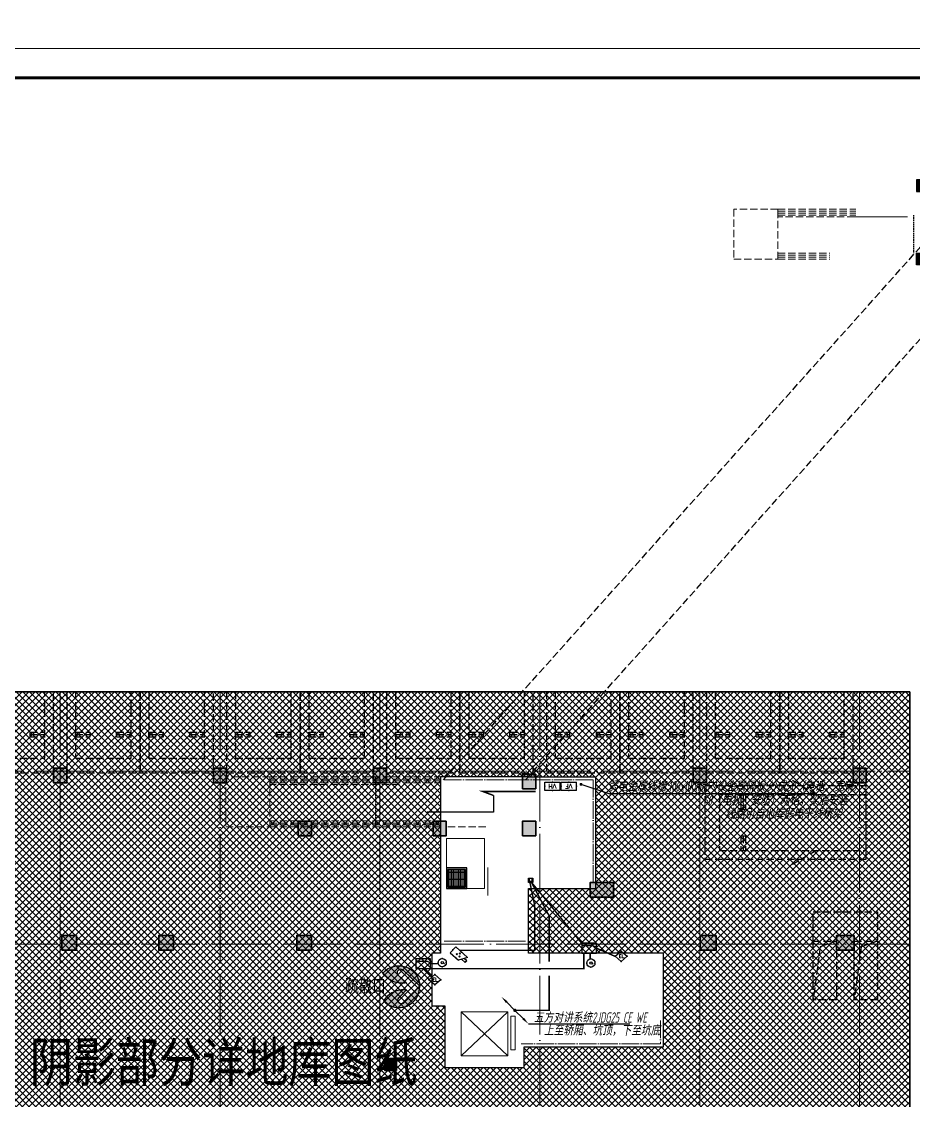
# Model space of a CAD drawing. Extents: x 2803505 to 5851001, y -1372902 to 24339.
# Drawn here: x 3666436 to 3696834, y -784514 to -747739 of the extents above; entities that cross this region are included whole.
import ezdxf
from ezdxf.enums import TextEntityAlignment as Align
from ezdxf.xclip import XClip

# ---------------------------------------------------------------- set-up
doc = ezdxf.new("R2010")
doc.units = 0
doc.header["$LTSCALE"] = 1000
doc.header["$MEASUREMENT"] = 0
doc.header["$XCLIPFRAME"] = 2
for name, pattern in [('#P_--_20B1_001_t3$0$DASH', [0.35, 0.25, -0.1]), ('__DASH', [0.35, 0.25, -0.1]), ('DASH', [0.35, 0.25, -0.1]), ('DOTE', [2.4200000000000004, 2, -0.2, 0.02, -0.2]), ('HIDDEN', [0.375, 0.25, -0.125])]:
    doc.linetypes.add(name, pattern=pattern)
doc.layers.get('0').update_dxf_attribs({"linetype": 'CONTINUOUS'})
for name, color, linetype in [('!!电气', 1, 'CONTINUOUS'), ('!校对', 2, 'CONTINUOUS'), ('0-R-风井', 2, 'CONTINUOUS'), ('0-R疏散口', 20, 'CONTINUOUS'), ('DIM-照明', 7, 'CONTINUOUS'), ('EQUIP-安防', 3, 'CONTINUOUS'), ('EQUIP-电视', 3, 'CONTINUOUS'), ('HS-A-停车位（标准）', 9, 'CONTINUOUS'), ('LWIRE', 4, 'CONTINUOUS'), ('text', 7, 'CONTINUOUS'), ('WIRE-安防', 4, 'CONTINUOUS'), ('人防集水坑', 11, 'CONTINUOUS'), ('审核', 1, 'CONTINUOUS'), ('电气', 6, 'CONTINUOUS'), ('疏散口', 20, 'CONTINUOUS')]:
    doc.layers.add(name, color=color, linetype=linetype)
for name, color, linetype, lineweight in [('3.5方案汇报，与郭总、侯月琴确定户型_t8$0$STAIR', 2, 'CONTINUOUS', 18), ('DOTE', 19, 'DOTE', 9), ('PUB_HATCH', 8, 'CONTINUOUS', 9), ('STAIR', 252, 'CONTINUOUS', 20), ('图框', 147, 'CONTINUOUS', 20), ('填充', 251, 'CONTINUOUS', 5), ('平面-看线', 252, 'CONTINUOUS', 15), ('排水', 252, 'CONTINUOUS', 20), ('砼柱', 2, 'CONTINUOUS', 35)]:
    doc.layers.add(name, color=color, linetype=linetype, lineweight=lineweight)
doc.styles.add('-宋体', font='', dxfattribs={"width": 0.8})
doc.styles.add('_TEL_DIM', font='SIMPLEX', dxfattribs={"width": 0.8, "height": 3.5, "bigfont": 'HZTXT'})
doc.styles.add('HZTXT', font='gbeitc.shx', dxfattribs={"width": 0.8, "height": 400, "bigfont": 'hztxt.shx'})
doc.styles.add('SM1', font='realsz.shx', dxfattribs={"width": 0.75, "bigfont": 'realhz.shx'})
doc.styles.get("Standard").update_dxf_attribs({"font": 'gbenor.shx', "bigfont": 'gbcbig.shx'})
doc.styles.add('黑体', font='simhei.ttf')
doc.styles.get('-宋体').set_extended_font_data('SimSun')

# ---------------------------------------------------------------- blocks, each defined once
blk = doc.blocks.new('A$C110D7C8B')
h = blk.add_hatch()
h.set_pattern_fill('ANSI32', color=252, scale=7, angle=135)
h.set_pattern_definition([(180, (-705542.5179923946, -984740.2321152245), (-3.552713678800501e-15, -33.33750000000001), []), (180, (-705553.6304971946, -984729.1196104245), (-3.552713678800501e-15, -33.33750000000001), [])])
h.paths.add_polyline_path([(50, -1350.000000041677), (250.0000000000582, -1350.000000041677), (249.9999999999418, -50), (50, -50)])
at = {"color": 252}
for points in [[(0, 0), (300, 0), (300, -1400.000000041677), (0, -1400.000000041677)], [(50, -50), (250, -50), (250, -1350.000000041677), (50, -1350.000000041677)]]:
    blk.add_lwpolyline(points, close=True, dxfattribs=at)
blk = doc.blocks.new('A$C028C60F5')
at = {"color": 252}
blk.add_lwpolyline([(400.0000000717118, -1.851003617048264e-07), (0, 0), (-1.851003617048264e-07, -400.0000001632143), (399.9999998866115, -400.0000003483146)], close=True, dxfattribs=at)
at = {"layer": 'PUB_HATCH', "color": 252}
blk.add_solid([(-1.851003617048264e-07, -400.0000001632143), (399.9999998866115, -400.0000003483146), (0, 0), (400.0000000717118, -1.851003617048264e-07)], dxfattribs=at)
blk = doc.blocks.new('A$C18F32B8A')
at = {"color": 252, "const_width": 20}
for points in [[(7519.746154826425, -5500.243901853333), (7905.325032999623, -865.2724637767533), (10119.74645714677, -200.2097836569883)], [(7519.748090145295, -7600.249561245553), (7905.329351844615, -6030.524345523096), (10119.75077599176, -5700.209477294469)], [(7669.74645633559, -9700.245550757623), (8055.325040148746, -8130.523613388767), (9969.746456321096, -7800.20874516014)]]:
    blk.add_lwpolyline(points, dxfattribs=at)
at = {"layer": 'DOTE', "color": 252, "linetype": 'DOTE', "ltscale": 0.3}
for p, q in [((7569.550093442725, -7700.244544366142), (7569.550093442667, -10200.24554942362)), ((10069.74645357818, -7700.246329075075), (10069.74645357812, -10200.24555084261))]:
    blk.add_line(p, q, dxfattribs=at)
at = {"layer": 'DOTE', "linetype": 'DOTE', "ltscale": 0.3}
blk.add_line((8819.648726167448, -9800.245436708676), (8819.64872616739, -10205.08561670512), dxfattribs=at)
at = {"layer": 'STAIR', "color": 252, "linetype": '#P_--_20B1_001_t3$0$DASH'}
for p, q in [((1500, 0), (4152.000000014203, 1.047737896442413e-09)), ((1499.999999999884, -69.99999995273538), (4152.000000013737, -69.75341075321194)), ((1500.000000000116, -129.9999999527354), (4152.000000013388, -129.7534107532119)), ((1500.000000001164, -200), (4152.000000012922, -199.9999999989523)), ((4111.199999980512, -260.0000000090804), (1500.000000001164, -260.0000000224682)), ((1500, -1500.000000031665), (3267.999999990105, -1499.999999998952)), ((1499.999999999884, -1569.9999999844), (3267.999999989639, -1569.754457053379)), ((1500.000000000116, -1629.9999999844), (3267.999999989115, -1629.754457012867)), ((1500.000000001164, -1700.000000031665), (3267.999999989115, -1699.754457054427))]:
    blk.add_line(p, q, dxfattribs=at)
at = {"layer": 'STAIR', "color": 252}
for p, q in [((5920, -259.9999999997672), (4111.19999998057, -260.0000000090804)), ((8869.74283019395, -1700.246588996262), (7519.746456208813, -1700.246589469374))]:
    blk.add_line(p, q, dxfattribs=at)
at = {"layer": 'STAIR', "color": 246, "linetype": '#P_--_20B1_001_t3$0$DASH'}
blk.add_lwpolyline([(1500, 0), (0, 0), (0, -1700.000000028405), (1500, -1700.000000028405)], close=True, dxfattribs=at)
at = {"layer": 'STAIR', "color": 252}
blk.add_lwpolyline([(7519.746456187801, -1640.246589469374), (8929.755123912648, -1640.246588975191), (8929.755124753749, -4040.246135032154)], dxfattribs=at)
at = {"layer": '审核', "color": 252, "linetype": 'HIDDEN', "ltscale": 0.2}
blk.add_line((6119.755594726943, -200.1547837678809), (6119.682242507813, -1500.172692473629), dxfattribs=at)
at = {"layer": '平面-看线'}
for p, q in [((1500.000000001164, -200), (1500, 0)), ((1500.000000001164, -1700.000000031665), (1500, -1500.000000031665))]:
    blk.add_line(p, q, dxfattribs=at)
at = {"color": 252}
blk.add_blockref('A$C028C60F5', (6219.744254106772, 999.753149292781), dxfattribs=at)
at = {"color": 252, "xscale": -1}
for name, p in [('A$C110D7C8B', (7319.746456009045, -100.2399003441678)), ('A$C028C60F5', (6619.744458064088, -1500.248004525783))]:
    blk.add_blockref(name, p, dxfattribs=at)
blk = doc.blocks.new('A$C25A378E3')
at = {"layer": 'HS-A-停车位（标准）', "linetype": 'DASH'}
for p, q in [((299.9288666398497, 4280.200665866025), (299.9276344913524, 4120.200664976728)), ((299.9276344913524, 4120.200664976728), (799.9273485837039, 4120.008946264163)), ((299.9282505712472, 4200.200665451237), (799.9279646449722, 4200.00894667895)), ((299.9288666398497, 4280.200665866025), (799.9285807174165, 4280.00894703425)), ((799.9285807174165, 4280.00894703425), (799.9273485837039, 4120.008946264163)), ((1699.929113851395, 4280.193678615266), (1699.927881702897, 4120.19367778569)), ((1699.927881702897, 4120.19367778569), (2199.927595795365, 4120.001958953799)), ((1699.928497782676, 4200.193678200361), (2199.928211856517, 4200.001959428308)), ((1699.929113851395, 4280.193678615266), (2199.928827928961, 4280.001959843212)), ((2199.928827928961, 4280.001959843212), (2199.927595795365, 4120.001958953799)), ((300.0205537431175, 1700.046125917463), (-199.9740653929766, 2550.049336581258)), ((2200.020893819514, 1700.035927985562), (2700.026429273654, 2550.032717227354))]:
    blk.add_line(p, q, dxfattribs=at)
for points in [[(1.164153218269348e-10, 5499.999999999884), (2499.999999842257, 5499.971898506512), (2499.938176556607, -0.02810114610474557), (-0.06182328553404659, 3.472669050097466e-07)], [(299.9943796824664, 4999.996627852321), (2199.994379562442, 4999.975270717288), (2199.938176575466, -0.02472896687686443), (299.9381766954903, -0.003371831844560802)]]:
    blk.add_lwpolyline(points, close=True, dxfattribs=at)
blk = doc.blocks.new('TYUIYOIUO')
at = {"layer": '0-R-风井', "linetype": '__DASH'}
for p, q in [((-299457.895317329, 793016.6504319513), (-299457.8951786277, 794016.3380944015)), ((-299457.8951786277, 794016.3380944015), (-297257.9513919126, 794017.1969029689)), ((-297257.9513919126, 794017.1969029689), (-297257.8976371065, 793016.8408492676)), ((-299457.9432144098, 793016.7978605403), (-298658.0559161415, 793016.8118702834)), ((-299457.9432144098, 791016.8118764461), (-299457.9432144098, 793016.7978605403)), ((-298658.0559161415, 793016.8118702834), (-298657.9317925585, 791016.8118764461)), ((-298657.8952895801, 793216.6503354047), (-298057.9083877449, 793216.8845567947)), ((-298657.895317329, 793016.6503209556), (-298657.8952895801, 793216.6503354047)), ((-298057.9083877449, 793216.8845567947), (-298057.8976359515, 793016.7978607289)), ((-298057.9083877448, 793016.7978605406), (-297258.0210894765, 793016.8118702837)), ((-298057.9083877448, 791016.8118764464), (-298057.9083877448, 793016.7978605406)), ((-297258.0210894765, 793016.8118702837), (-297257.8969658935, 791016.8118764464)), ((-298657.9317925585, 791016.8118764461), (-299457.9432144098, 791016.8118764461)), ((-298657.9317925585, 791016.8118764461), (-299457.9432144098, 791016.8118764461)), ((-297257.8969658935, 791016.8118764464), (-298057.9083877448, 791016.8118764464)), ((-297257.8969658935, 791016.8118764464), (-298057.9083877448, 791016.8118764464))]:
    blk.add_line(p, q, dxfattribs=at)
for points in [[(-298658.0187696726, 793016.8120645259), (-299218.2041812523, 792824.5534271109), (-299457.9060679409, 791016.8120706886)], [(-297258.0210894765, 793016.8118702837), (-297818.2065010562, 792824.5532328687), (-298057.9083877448, 791016.8118764464)]]:
    blk.add_lwpolyline(points, dxfattribs=at)
blk = doc.blocks.new('FSFSFASFSFESFSEF')
at = {"layer": '人防集水坑', "ltscale": 0.8}
h = blk.add_hatch(dxfattribs=at)
h.set_pattern_fill('GRATE', color=256, scale=75, style=0)
h.set_pattern_definition([(270, (-806039.3574039747, 23438904.07928268), (59.53125, -1.822618869043522e-14), []), (360, (-806039.3574039747, 23438904.07928268), (8.748522416193854e-14, 238.125), [])])
h.paths.add_polyline_path([(286466.5787021541, 761315.5335229017), (287066.5787021541, 761315.5335229017), (287066.5787021541, 760715.5335229017), (286466.5787021541, 760715.5335229017)])
at = {"layer": '人防集水坑'}
for points in [[(287116.5787021541, 760665.5335229017), (286416.5787021541, 760665.5335229017), (286416.5787021541, 761365.5335229017), (287116.5787021541, 761365.5335229017)], [(287066.5787021541, 760715.5335229017), (286466.5787021541, 760715.5335229017), (286466.5787021541, 761315.5335229017), (287066.5787021541, 761315.5335229017)]]:
    blk.add_lwpolyline(points, close=True, dxfattribs=at)
at = {"layer": '排水'}
blk.add_lwpolyline([(285816.5787021536, 760665.5335229018), (287116.5787021536, 760665.5335229018), (287116.5787021534, 762365.5335229018), (285816.5787021534, 762365.5335229018)], close=True, dxfattribs=at)
blk = doc.blocks.new('DFBFBFBGF')
at = {"layer": 'STAIR', "color": 252, "linetype": '#P_--_20B1_001_t3$0$DASH'}
for p, q in [((293136.325158803, 754230.1456084143), (287316.5787030022, 754230.1456084143)), ((293136.3251588031, 754160.1456084616), (287316.5787030022, 754160.1456084708)), ((293136.3251588029, 754100.1456084616), (287316.5787030022, 754100.1456084704)), ((293136.3251588018, 754030.1456084143), (287316.5787030022, 754030.1456084145)), ((288716.325158803, 753970.1456084145), (293136.3251588018, 753970.1456083918)), ((293136.3251588018, 754030.1456084143), (293136.325158803, 754230.1456084143)), ((293136.325158803, 752730.1456083826), (287316.5787030022, 752730.1456085002)), ((293136.3251588031, 752660.1456084299), (287316.5787030022, 752660.1456085349)), ((293136.3251588029, 752600.1456084299), (287316.5787030022, 752600.1456085352)), ((293136.3251588018, 752530.1456083826), (287316.5787030022, 752530.1456085071)), ((293136.3251588018, 752530.1456083826), (293136.325158803, 752730.1456083826))]:
    blk.add_line(p, q, dxfattribs=at)
blk.add_lwpolyline([(293136.325158803, 754230.1456084143), (294636.325158803, 754230.1456084143), (294636.325158803, 752530.1456083859), (293136.325158803, 752530.1456083859)], close=True, dxfattribs=at)
at = {"layer": '审核', "color": 252, "linetype": 'HIDDEN', "ltscale": 0.2}
blk.add_line((289519.4158324369, 752530.1456084601), (289519.4158324566, 754230.1456084143), dxfattribs=at)
blk = doc.blocks.new('A$C1DD019F9')
at = {"layer": '疏散口'}
h = blk.add_hatch(color=256, dxfattribs=at)
edge = h.paths.add_edge_path()
edge.add_line((1657.837590239942, 3315.723901660649), (367.3306208625436, 2025.216944172512))
edge.add_arc((562.7390984487897, 1829.808464785995), 276.3493204781321, 134.999999736071, 315.0000450135555)
edge.add_line((758.1477304548025, 1634.400139819365), (1381.488251060247, 2257.740654682275))
edge.add_arc((-487.2515846193137, 1989.868379143272), 1887.841129295078, -24.12321173134552, 8.157426411511608, ccw=False)
edge.add_arc((-487.2518275084583, 1989.868449001487), 1887.841379523462, 303.5961554791981, 335.8767893464231, ccw=False)
edge.add_arc((1657.83757689014, 1657.627985069564), 1658.095916591085, 89.99999953869542, 228.4172749558772, ccw=False)
h = blk.add_hatch(color=256, dxfattribs=at)
edge = h.paths.add_edge_path()
edge.add_line((1657.837590239942, 3315.723901660649), (2948.344559617341, 2025.216944172512))
edge.add_arc((2752.936082031095, 1829.808464785995), 276.3493204781321, -135.00004501355562, 45.000000263928996, ccw=False)
edge.add_line((2557.527450025082, 1634.400139819365), (1934.186929419636, 2257.740654682275))
edge.add_arc((3802.926765099197, 1989.868379143272), 1887.841129295078, 171.8425735884883, 204.1232117313454)
edge.add_arc((3802.927007988342, 1989.868449001489), 1887.841379523464, 204.123210653577, 236.403844520802)
edge.add_arc((1657.837603589745, 1657.627985069564), 1658.095916591085, 311.5827250441228, 450.0000004613047)
for points in [[(1657.837590239942, 3315.723901660649), (367.3306208625437, 2025.216944172512, 1.000000395120669), (758.1477304548025, 1634.400139819365), (1381.488251060247, 2257.740654682275, -0.1417897514410627), (1235.721885070204, 1218.307265423704, -0.141789732410033), (557.3581269979476, 417.3751685111782, -0.6899650482418342), (1657.837590239942, 3315.723901660649)], [(1657.837590239942, 3315.723901660649), (2948.344559617341, 2025.216944172512, -1.000000395120669), (2557.527450025082, 1634.400139819365), (1934.186929419636, 2257.740654682275, 0.1417897514410627), (2079.953295409679, 1218.307265423704, 0.141789732410033), (2758.317053481937, 417.3751685111782, 0.6899650482418342), (1657.837590239942, 3315.723901660649)]]:
    blk.add_lwpolyline(points, format="xyb", close=True, dxfattribs=at)
blk = doc.blocks.new('A$C24B36177')
for points in [[(-146925.0000000014, -16697.00265675376), (-147375.0000000014, -16697.00265675376), (-147375.0000000014, -17197.00265675376), (-146925.0000000014, -17197.00265675376)], [(-141475.0000000022, -16697.00265675376), (-141925.0000000022, -16697.00265675376), (-141925.0000000022, -17197.00265675376), (-141475.0000000022, -17197.00265675376)], [(-136025.0000000014, -16697.00265675376), (-136475.0000000014, -16697.00265675376), (-136475.0000000014, -17197.00265675376), (-136025.0000000014, -17197.00265675376)], [(-130937.6220354591, -16897.00265675376), (-131387.6220354591, -16897.00265675376), (-131387.6220354591, -17397.00265675376), (-130937.6220354591, -17397.00265675376)], [(-125125.0000000014, -16697.00265675376), (-125575.0000000014, -16697.00265675376), (-125575.0000000014, -17197.00265675376), (-125125.0000000014, -17197.00265675376)], [(-119675.0000000014, -16697.00265675376), (-120125.0000000014, -16697.00265675376), (-120125.0000000014, -17197.00265675376), (-119675.0000000014, -17197.00265675376)], [(-138587.6220454918, -18497.00265675364), (-139037.6220454918, -18497.00265675364), (-139037.6220454918, -18997.00265675364), (-138587.6220454918, -18997.00265675364)], [(-133987.6220358952, -18497.00265675364), (-134437.6220358952, -18497.00265675364), (-134437.6220358952, -18997.00265675364), (-133987.6220358952, -18997.00265675364)], [(-130937.6220336751, -18497.00265675364), (-131387.6220336751, -18497.00265675364), (-131387.6220336751, -18997.00265675364), (-130937.6220336751, -18997.00265675364)], [(-129087.6220358952, -21097.00265675364), (-128287.6220358952, -21097.00265675364), (-128287.6220358952, -20597.00265675364), (-129087.6220358952, -20597.00265675364)], [(-146587.6220454918, -22397.00228348828), (-147087.6220454918, -22397.00228348828), (-147087.6220454918, -22897.00228348828), (-146587.6220454918, -22897.00228348828)], [(-143287.6220454918, -22397.00219701417), (-143787.6220454918, -22397.00219701417), (-143787.6220454918, -22897.00219701417), (-143287.6220454918, -22897.00219701417)], [(-138587.6220454918, -22397.00204007269), (-139087.6220454918, -22397.00204007269), (-139087.6220454918, -22897.00204007269), (-138587.6220454918, -22897.00204007269)], [(-124787.6220454918, -22397.00265675364), (-125337.6220454918, -22397.00265675364), (-125337.6220454918, -22897.00265675364), (-124787.6220454918, -22897.00265675364)], [(-120087.6220454918, -22397.00265675364), (-120687.6220454918, -22397.00265675364), (-120687.6220454918, -22897.00265675364), (-120087.6220454918, -22897.00265675364)], [(-135687.6220454918, -26597.00265675364), (-136087.6220454918, -26597.00265675364), (-136087.6220454918, -26997.00265675364), (-135687.6220454918, -26997.00265675364)]]:
    blk.add_hatch(color=252).paths.add_polyline_path(points)
at = {"layer": '砼柱', "color": 252, "lineweight": 35}
for points in [[(-146925.0000000014, -16697.00265675376), (-147375.0000000014, -16697.00265675376), (-147375.0000000014, -17197.00265675376), (-146925.0000000014, -17197.00265675376)], [(-141475.0000000022, -16697.00265675376), (-141925.0000000022, -16697.00265675376), (-141925.0000000022, -17197.00265675376), (-141475.0000000022, -17197.00265675376)], [(-136025.0000000014, -16697.00265675376), (-136475.0000000014, -16697.00265675376), (-136475.0000000014, -17197.00265675376), (-136025.0000000014, -17197.00265675376)], [(-130937.6220354591, -16897.00265675376), (-131387.6220354591, -16897.00265675376), (-131387.6220354591, -17397.00265675376), (-130937.6220354591, -17397.00265675376)], [(-125125.0000000014, -16697.00265675376), (-125575.0000000014, -16697.00265675376), (-125575.0000000014, -17197.00265675376), (-125125.0000000014, -17197.00265675376)], [(-119675.0000000014, -16697.00265675376), (-120125.0000000014, -16697.00265675376), (-120125.0000000014, -17197.00265675376), (-119675.0000000014, -17197.00265675376)], [(-138587.6220454918, -18497.00265675364), (-139037.6220454918, -18497.00265675364), (-139037.6220454918, -18997.00265675364), (-138587.6220454918, -18997.00265675364)], [(-133987.6220358952, -18497.00265675364), (-134437.6220358952, -18497.00265675364), (-134437.6220358952, -18997.00265675364), (-133987.6220358952, -18997.00265675364)], [(-130937.6220336751, -18497.00265675364), (-131387.6220336751, -18497.00265675364), (-131387.6220336751, -18997.00265675364), (-130937.6220336751, -18997.00265675364)], [(-129087.6220358952, -21097.00265675364), (-128287.6220358952, -21097.00265675364), (-128287.6220358952, -20597.00265675364), (-129087.6220358952, -20597.00265675364)], [(-146587.6220454918, -22397.00228348828), (-147087.6220454918, -22397.00228348828), (-147087.6220454918, -22897.00228348828), (-146587.6220454918, -22897.00228348828)], [(-143287.6220454918, -22397.00219701417), (-143787.6220454918, -22397.00219701417), (-143787.6220454918, -22897.00219701417), (-143287.6220454918, -22897.00219701417)], [(-138587.6220454918, -22397.00204007269), (-139087.6220454918, -22397.00204007269), (-139087.6220454918, -22897.00204007269), (-138587.6220454918, -22897.00204007269)], [(-124787.6220454918, -22397.00265675364), (-125337.6220454918, -22397.00265675364), (-125337.6220454918, -22897.00265675364), (-124787.6220454918, -22897.00265675364)], [(-120087.6220454918, -22397.00265675364), (-120687.6220454918, -22397.00265675364), (-120687.6220454918, -22897.00265675364), (-120087.6220454918, -22897.00265675364)], [(-135687.6220454918, -26597.00265675364), (-136087.6220454918, -26597.00265675364), (-136087.6220454918, -26997.00265675364), (-135687.6220454918, -26997.00265675364)]]:
    blk.add_lwpolyline(points, close=True, dxfattribs=at)
blk = doc.blocks.new('A$C74D73064')
at = {"layer": '填充'}
h = blk.add_hatch(dxfattribs=at)
h.set_pattern_fill('ANSI37', color=252, scale=100, style=0)
h.set_pattern_definition([(45, (953418.0689988486, -464688.2486653434), (-112.2532015133644, 112.2532015133644), []), (135, (953418.0689988486, -464688.2486653434), (-112.2532015133644, -112.2532015133644), [])])
h.paths.add_polyline_path([(-72082.59764095536, 70322.25632425962), (-18082.61077341402, 70322.25632425962), (-18082.61077341402, 50822.25632543652), (-72082.59764095536, 50822.25632543652)])
h.paths.add_polyline_path([(-28782.84527832759, 63622.25508217217), (-28782.80018422776, 67422.21244319325), (-31082.00689144793, 67422.21764143935), (-31082.05316165823, 67422.25473801984), (-34082.0531685421, 67422.25473801984), (-34082.39482968417, 61422.52532512118), (-34382.39691952243, 61422.52386581531), (-34382.39652276551, 59622.2557774515), (-33932.39581192448, 59622.25577751553), (-33932.39581298153, 57522.25908802461), (-31232.39581192401, 57522.25908803497), (-31232.39581192774, 58222.25607982045), (-26482.40312132938, 58222.25712633482), (-26482.40312124067, 61422.5239314207), (-31082.39209802146, 61422.50172581762), (-31082.05316563928, 63622.25515491964)], flags=16)
h.paths.add_polyline_path([(-59182.59378983895, 67422.25693499326), (-59182.60076967767, 66022.25774936221), (-63482.59798474109, 66022.2572087681), (-63482.59742763313, 63622.25781159737), (-59082.59764806705, 63622.25253591087), (-59083.44339691021, 61428.48302430479), (-59383.44475167291, 61428.48184719431), (-59382.59808375686, 59622.2577318885), (-58932.59737291595, 59622.25773195253), (-58932.597373973, 57522.26104246173), (-56232.5973729156, 57522.26104247209), (-56232.5973729192, 58222.25803425757), (-51482.60468232085, 58222.25908077194), (-51482.60468223225, 61422.5258858577), (-56082.59365901281, 61422.50368025462), (-56082.58671280812, 67422.25358231046)], flags=16)
at = {"color": 252}
for points in [[(-72082.59764095536, 70322.25632425968), (-18082.61077341402, 70322.25632425968), (-18082.61077341402, 50822.25632543652), (-72082.59764095536, 50822.25632543652)], [(-28782.84527832759, 63622.25508217211), (-28782.80018422776, 67422.2124431933), (-31082.00689144793, 67422.2176414394), (-31082.05316165823, 67422.2547380199), (-34082.0531685421, 67422.2547380199), (-34082.39482968417, 61422.52532512113), (-34382.39691952243, 61422.52386581525), (-34382.39652276551, 59622.25577745144), (-33932.39581192448, 59622.25577751547), (-33932.39581298153, 57522.25908802461), (-31232.39581192401, 57522.25908803497), (-31232.39581192774, 58222.25607982045), (-26482.40312132938, 58222.25712633482), (-26482.40312124067, 61422.52393142064), (-31082.39209802146, 61422.50172581756), (-31082.05316563928, 63622.25515491969)]]:
    blk.add_lwpolyline(points, close=True, dxfattribs=at)
at = {"layer": '3.5方案汇报，与郭总、侯月琴确定户型_t8$0$STAIR', "color": 252}
for p, q in [((-31782.59942776617, 59422.41135027062), (-33382.59942776663, 57922.41135027201)), ((-33382.59942776663, 59422.41135027062), (-31782.59942776617, 57922.41135027201))]:
    blk.add_line(p, q, dxfattribs=at)
for points in [[(-33382.59942776663, 57922.41135027201), (-33382.59942776663, 59422.41135027062), (-31782.59942776617, 59422.41135027062), (-31782.59942776617, 57922.41135027201)], [(-31682.59942777571, 58122.4113503875), (-31682.59942777571, 59272.41135038796), (-31532.59942777292, 59272.41135038796), (-31532.59942777292, 58122.4113503875)]]:
    blk.add_lwpolyline(points, close=True, dxfattribs=at)
at = {"layer": 'DOTE', "color": 252}
for p, q in [((-47044.96489887079, 93136.92275867716), (-47044.96489887079, 8148.87607650971)), ((-41594.96489887079, 93136.92275867716), (-41594.96489887079, 8148.87607650971)), ((-36144.96489887056, 93136.92275867716), (-36144.96489887056, 8148.87607650971)), ((-30694.96489887033, 93136.92275867716), (-30694.96489887033, 8148.87607650971)), ((-25244.96489887033, 93136.92275867716), (-25244.96489887033, 8148.87607650971)), ((-19794.96489887009, 93136.92275867716), (-19794.96489887009, 8148.87607650971)), ((-86385.24772744626, 67619.25646164955), (196116.0437006025, 67619.25646164955)), ((196116.0437006019, 61719.25646164967), (-86385.24772744626, 61719.25646164967))]:
    blk.add_line(p, q, dxfattribs=at)
at = {"layer": 'DOTE', "color": 252, "linetype": 'DOTE', "ltscale": 0.3}
for p, q in [((-31182.20886771893, 67322.5227338553), (-33982.39232719713, 67322.52273385518)), ((-28883.07422241115, 67322.52273385518), (-31182.20886771893, 67322.5227338553)), ((-28883.07422241115, 67322.52273385518), (-28882.79285111022, 63722.25688271062)), ((-31182.39498389279, 61822.2429131564), (-33982.39551288704, 61822.24495479499)), ((-26582.40312129795, 59122.25949947804), (-26582.40312362998, 58322.25957466546)), ((-26582.40312132938, 58322.25957466546), (-31332.2088722745, 58322.25958851154))]:
    blk.add_line(p, q, dxfattribs=at)
at = {"layer": 'STAIR', "color": 252, "linetype": '#P_--_20B1_001_t3$0$DASH'}
blk.add_line((-32532.40911903465, 65722.41031201778), (-33882.40549301973, 65722.41031154466), dxfattribs=at)
at = {"layer": 'STAIR', "color": 252}
blk.add_lwpolyline([(-32472.40447453829, 64340.87456771452), (-32472.3968244748, 63382.41076598188)], dxfattribs=at)
at = {"layer": '填充', "color": 252}
for points in [[(-72082.59764095536, 70322.25632425962), (-18082.61077341402, 70322.25632425962), (-18082.61077341402, 50822.25632543652), (-72082.59764095536, 50822.25632543652)], [(-28782.84527832759, 63622.25508217217), (-28782.80018422776, 67422.21244319325), (-31082.00689144793, 67422.21764143935), (-31082.05316165823, 67422.25473801984), (-34082.0531685421, 67422.25473801984), (-34082.39482968417, 61422.52532512118), (-34382.39691952243, 61422.52386581531), (-34382.39652276551, 59622.2557774515), (-33932.39581192448, 59622.25577751553), (-33932.39581298153, 57522.25908802461), (-31232.39581192401, 57522.25908803497), (-31232.39581192774, 58222.25607982045), (-26482.40312132938, 58222.25712633482), (-26482.40312124067, 61422.5239314207), (-31082.39209802146, 61422.50172581762), (-31082.05316563928, 63622.25515491964)]]:
    blk.add_lwpolyline(points, close=True, dxfattribs=at)
at = {"color": 252}
blk.add_blockref('A$C24B36177', (100104.7992927883, 84419.25646130543), dxfattribs=at)
at = {"color": 252, "xscale": -1}
for name, p in [('DFBFBFBGF', (253234.1732092032, -686807.488785468)), ('FSFSFASFSFESFSEF', (253234.1732095743, -697043.1221648736))]:
    blk.add_blockref(name, p, dxfattribs=at)
at = {"layer": '0-R疏散口', "color": 252, "xscale": -0.4305656706515025, "yscale": 0.4305656706515025, "zscale": 0.4305656706515025, "rotation": 271.4259203059818}
blk.add_blockref('A$C1DD019F9', (-36196.91512734024, 59545.39987463458), dxfattribs=at)
at = {"layer": 'HS-A-停车位（标准）', "color": 252}
blk.add_blockref('TYUIYOIUO', (278075.2999756152, -731194.3965097175), dxfattribs=at)
at = {"layer": 'HS-A-停车位（标准）', "color": 252, "linetype": 'DASH', "xscale": -1}
for p, rotation in [((-49769.90307179559, 73069.25646130356), 179.9993559612105), ((-46819.90307179582, 73069.25646130368), 179.9993559612105), ((-44319.90307179582, 73069.25646130356), 179.9993559612105), ((-41369.90307179582, 73069.25646130368), 179.9993559612105), ((-38869.90307179559, 73069.25646130356), 179.9993559612105), ((-35919.90307562682, 73069.25646130368), 179.9993559612105), ((-33419.90307562682, 73069.25646130356), 179.9993559612105), ((-30469.90307562659, 73069.25646130368), 179.9993559612105), ((-27969.90307562659, 73069.25646130368), 179.9993559612105), ((-25019.90307562659, 73069.25646130368), 179.9993559612105), ((-22519.90307562659, 73069.25646130368), 179.9993559612105), ((-19569.96489926009, 67119.19463836565), 89.99935596121274)]:
    blk.add_blockref('A$C25A378E3', p, dxfattribs=dict(at, rotation=rotation))
at = {"layer": '0-R疏散口', "color": 252, "style": '-宋体', "width": 0.75}
blk.add_text('疏散口', height=450, dxfattribs=at).set_placement((-37327.51125581539, 60087.63957305544))
blk = doc.blocks.new('$equip$00001465')
for p, q in [((-0.75, 0.1000000000003638), (-0.4571428571434808, 0.1000000000003638)), ((-0.75, -0.1000000000003638), (-0.75, 0.1000000000003638)), ((-0.5999999999985448, 0.3500000000003638), (-0.2000000000007276, -0.3500000000003638)), ((-0.5999999999985448, 0.3500000000003638), (0.75, 0.3500000000003638)), ((0.75, 0.3500000000003638), (0.75, -0.3500000000003638)), ((-0.75, -0.1000000000003638), (-0.3428571428557916, -0.1000000000003638)), ((0.75, -0.3500000000003638), (-0.2000000000007276, -0.3500000000003638))]:
    blk.add_line(p, q)
for centre in [(-0.0499999999992724, -0.0499999999992724), (0.09999999999854481, 0.1499999999996362), (0.25, -0.0499999999992724)]:
    blk.add_circle(centre, 0.05)
for p in [(-0.75, 0), (0.0750000000007276, 0.3500000000003638), (0.75, 0), (0.0750000000007276, -0.3500000000003638)]:
    blk.add_point(p)
for points in [[(-0.0499999999992724, 0), (-0.0499999999992724, 0), (-0.0750000000007276, -0.006698729810523218), (-0.02500000000145519, -0.006698729810523218)], [(0.05669872981161461, 0.1749999999992724), (0.143301270189113, 0.1749999999992724), (0.0499999999992724, 0.1499999999996362), (0.1500000000014552, 0.1499999999996362)], [(0.05669872981161461, 0.125), (0.143301270189113, 0.125), (0.0499999999992724, 0.1499999999996362), (0.1500000000014552, 0.1499999999996362)], [(0.0750000000007276, 0.1933012701883854), (0.125, 0.1933012701883854), (0.05669872981161461, 0.1749999999992724), (0.143301270189113, 0.1749999999992724)], [(0.0750000000007276, 0.106698729810887), (0.125, 0.106698729810887), (0.05669872981161461, 0.125), (0.143301270189113, 0.125)], [(0.09999999999854481, 0.2000000000007276), (0.09999999999854481, 0.2000000000007276), (0.0750000000007276, 0.1933012701883854), (0.125, 0.1933012701883854)], [(0.09999999999854481, 0.1000000000003638), (0.09999999999854481, 0.1000000000003638), (0.0750000000007276, 0.106698729810887), (0.125, 0.106698729810887)], [(0.25, 0), (0.25, 0), (0.2249999999985448, -0.006698729810523218), (0.2750000000014552, -0.006698729810523218)], [(-0.09330127018984058, -0.0249999999996362), (-0.006698729812342208, -0.0249999999996362), (-0.09999999999854481, -0.0499999999992724), (0, -0.0499999999992724)], [(-0.09330127018984058, -0.0750000000007276), (-0.006698729812342208, -0.0750000000007276), (-0.09999999999854481, -0.0499999999992724), (0, -0.0499999999992724)], [(-0.0750000000007276, -0.006698729810523218), (-0.02500000000145519, -0.006698729810523218), (-0.09330127018984058, -0.0249999999996362), (-0.006698729812342208, -0.0249999999996362)], [(-0.0750000000007276, -0.09330127018984058), (-0.02500000000145519, -0.09330127018984058), (-0.09330127018984058, -0.0750000000007276), (-0.006698729812342208, -0.0750000000007276)], [(-0.0499999999992724, -0.1000000000003638), (-0.0499999999992724, -0.1000000000003638), (-0.0750000000007276, -0.09330127018984058), (-0.02500000000145519, -0.09330127018984058)], [(0.2066987298094318, -0.0249999999996362), (0.2933012701905682, -0.0249999999996362), (0.2000000000007276, -0.0499999999992724), (0.2999999999992724, -0.0499999999992724)], [(0.2066987298094318, -0.0750000000007276), (0.2933012701905682, -0.0750000000007276), (0.2000000000007276, -0.0499999999992724), (0.2999999999992724, -0.0499999999992724)], [(0.2249999999985448, -0.006698729810523218), (0.2750000000014552, -0.006698729810523218), (0.2066987298094318, -0.0249999999996362), (0.2933012701905682, -0.0249999999996362)], [(0.2249999999985448, -0.09330127018984058), (0.2750000000014552, -0.09330127018984058), (0.2066987298094318, -0.0750000000007276), (0.2933012701905682, -0.0750000000007276)], [(0.25, -0.1000000000003638), (0.25, -0.1000000000003638), (0.2249999999985448, -0.09330127018984058), (0.2750000000014552, -0.09330127018984058)]]:
    blk.add_solid(points)
at = {"flags": 9}
blk.add_attdef('A', (-0.0158493649068987, -0.01584936490507971), '', height=2e-05, dxfattribs=at)
blk = doc.blocks.new('A$C04F44ECC')
at = {"layer": '!!电气'}
for p, q in [((0, 0), (-300, 0)), ((-300, 0), (-300, -300)), ((-250, -200), (-250, 0)), ((0, 0), (-223.3450037743896, -26.92685067094862)), ((-50, 0), (-50, -200)), ((0, -300), (0, 0)), ((-223.3450037743896, -26.92685067094862), (-300, -300)), ((-300, -300), (0, -300)), ((-50, -200), (-250, -200))]:
    blk.add_line(p, q, dxfattribs=at)
blk = doc.blocks.new('$equip$00002617')
for p, q in [((0.6250151190488396, 0.4150200000058248), (-0.6249848809511604, 0.4150200000058248)), ((-0.6249848809511604, 0.4150200000058248), (-0.6249848809511604, -0.4149799999959214)), ((-0.6249848809511604, 0.2150200000050972), (0.3250151190459292, 0.2150200000050972)), ((0.3250151190459292, 0.2150200000050972), (0.6250151190488396, 0.07502000000567932)), ((0.6250151190488396, -0.4149799999959214), (0.6250151190488396, 0.4150200000058248)), ((-0.6249848809511604, -0.4149799999959214), (0.6250151190488396, -0.4149799999959214))]:
    blk.add_line(p, q)
at = {"linetype": 'Continuous', "const_width": 0.04}
blk.add_lwpolyline([(-0.6249848809511604, 0.4150200000058248), (0.6250151190488396, 0.4150200000058248), (0.6250151190488396, -0.4149799999959214), (-0.6249848809511604, -0.4149799999959214)], close=True, dxfattribs=at)
at = {"color": 1}
for p in [(-0.6249848809511604, 2.000000495172571e-05), (1.51190488395514e-05, 0.4150200000058248), (0.6250151190488396, 2.000000495172571e-05), (0.01750438004455646, -0.4149799999959214)]:
    blk.add_point(p, dxfattribs=at)
at = {"color": 7, "style": '_TEL_DIM', "flags": 1}
blk.add_attdef('A', text='', height=2.5e-05, dxfattribs=at).set_placement((0, 1.818989403545856e-12), align=Align.MIDDLE_CENTER)
blk = doc.blocks.new('$equip$00002474')
for p, q in [((-0.519992380955955, 1.000000338535756e-05), (7.619048119522631e-06, 0.4400100000020757)), ((7.619048119522631e-06, -0.4399899999989429), (-0.519992380955955, 1.000000338535756e-05)), ((7.619048119522631e-06, 0.4400100000020757), (0.5200076190521941, 1.000000338535756e-05)), ((0.5200076190521941, 1.000000338535756e-05), (7.619048119522631e-06, -0.4399899999989429))]:
    blk.add_line(p, q)
at = {"const_width": 0.04}
blk.add_lwpolyline([(7.619048119522631e-06, 0.4400100000020757), (-0.519992380955955, 1.000000338535756e-05), (7.619048119522631e-06, -0.4399899999989429), (0.5200076190521941, 1.000000338535756e-05), (7.619048119522631e-06, 0.4400100000020757), (-0.519992380955955, 1.000000338535756e-05)], dxfattribs=at)
for p in [(-0.519992380955955, 1.000000338535756e-05), (7.619048119522631e-06, 0.4400100000020757), (0.5200076190521941, 1.000000338535756e-05), (7.619048119522631e-06, -0.4399899999989429)]:
    blk.add_point(p)
at = {"color": 7, "style": '_TEL_DIM'}
blk.add_attdef('$TEXT$', text='', height=0.3, dxfattribs=at).set_placement((0.02805548798642121, 0.01213281898526475), align=Align.MIDDLE_CENTER)
at = {"color": 7, "style": '_TEL_DIM', "flags": 1}
blk.add_attdef('A', text='', height=2e-05, dxfattribs=at).set_placement((0, 0), align=Align.MIDDLE_CENTER)
blk = doc.blocks.new('$TelecSys$00000080')
for p, q in [((-0.7000000000007276, -0.7000000000007276), (0, 0)), ((0.1041666666678793, 0.1041666666660603), (0.1041666666678793, 0.1041666666660603)), ((-0.1041666666678793, -0.1041666666660603), (-0.1041666666678793, -0.1041666666660603))]:
    blk.add_line(p, q)
at = {"const_width": 0.1425}
blk.add_lwpolyline([(0.07125000000087311, 0, 1), (-0.07125000000087311, 0, 1)], format="xyb", close=True, dxfattribs=at)
blk.add_solid([(-0.6300000000010186, -0.7700000000004366), (-0.7700000000004366, -0.6299999999991996), (-1.150000000001455, -1.149999999999636)])
at = {"width": 0.8, "flags": 9}
blk.add_attdef('A', (0, 0), '', height=2e-05, rotation=180, dxfattribs=at)
blk = doc.blocks.new('$TelecSys$00000079')
for p, q in [((0.7000000000007276, 0.7000000000007276), (0, 0)), ((0.1041666666678793, 0.1041666666660603), (0.1041666666678793, 0.1041666666660603)), ((-0.1041666666678793, -0.1041666666660603), (-0.1041666666678793, -0.1041666666660603))]:
    blk.add_line(p, q)
at = {"const_width": 0.1425}
blk.add_lwpolyline([(-0.07125000000087311, 0, 1), (0.07125000000087311, 0, 1)], format="xyb", close=True, dxfattribs=at)
blk.add_solid([(0.6300000000010186, 0.7700000000004366), (0.7700000000004366, 0.6299999999991996), (1.150000000001455, 1.149999999999636)])
at = {"width": 0.8, "flags": 9}
blk.add_attdef('A', (0, 0), '', height=2e-05, dxfattribs=at)
blk = doc.blocks.new('$equip$00001801')
for p, q in [((-0.6500000000014552, 0.7000000000007276), (-0.6500000000014552, 0)), ((0.6500000000014552, 0.7000000000007276), (-0.6500000000014552, 0.7000000000007276)), ((-0.6500000000014552, 0), (0.6500000000014552, 0)), ((0.6500000000014552, 0.7000000000007276), (0.6500000000014552, 0))]:
    blk.add_line(p, q)
for p in [(-0.6500000000014552, 0.3500000000003638), (0, 0.7000000000007276), (0, 0), (0.6500000000014552, 0.3500000000003638)]:
    blk.add_point(p)
at = {"color": 7, "style": '_TEL_DIM'}
blk.add_attdef('$TEXT$', text='', height=0.4, dxfattribs=at).set_placement((0, 0.3500000000003638), align=Align.MIDDLE_CENTER)
at = {"color": 7, "style": '_TEL_DIM', "flags": 1}
blk.add_attdef('A', text='', height=2e-05, dxfattribs=at).set_placement((0, 0), align=Align.MIDDLE_CENTER)
blk = doc.blocks.new('$equip$00001800')
for p, q in [((-0.6500000000014552, 0.7000000000007276), (-0.6500000000014552, 0)), ((0.6500000000014552, 0.7000000000007276), (-0.6500000000014552, 0.7000000000007276)), ((-0.6500000000014552, 0), (0.6500000000014552, 0)), ((0.6500000000014552, 0.7000000000007276), (0.6500000000014552, 0))]:
    blk.add_line(p, q)
for p in [(-0.6500000000014552, 0.3500000000003638), (0, 0.7000000000007276), (0, 0), (0.6500000000014552, 0.3500000000003638)]:
    blk.add_point(p)
at = {"color": 7, "style": '_TEL_DIM'}
blk.add_attdef('$TEXT$', text='', height=0.4, dxfattribs=at).set_placement((0, 0.3500000000003638), align=Align.MIDDLE_CENTER)
at = {"color": 7, "style": '_TEL_DIM', "flags": 1}
blk.add_attdef('A', text='', height=2e-05, dxfattribs=at).set_placement((0, 0), align=Align.MIDDLE_CENTER)
blk = doc.blocks.new('$equip$00002479')
at = {"const_width": 0.04}
blk.add_lwpolyline([(-0.2999923809402389, 1.000000338535756e-05, 1), (0.3000076190510299, 1.000000338535756e-05, 0.9999999999999999), (-0.2999923809402389, 1.000000338535756e-05, 0.9428827038296898)], format="xyb", dxfattribs=at)
for centre, radius in [((7.619048119522631e-06, 1.000000338535756e-05), 0.3000000000001062), ((0, 0), 0.08405157696738315)]:
    blk.add_circle(centre, radius)
for p in [(-0.2999923809402389, 1.000000338535756e-05), (7.619048119522631e-06, 0.3000100000026578), (0.3000076190510299, 1.000000338535756e-05), (7.619048119522631e-06, -0.299989999999525)]:
    blk.add_point(p)
at = {"color": 7, "style": '_TEL_DIM', "flags": 1}
blk.add_attdef('A', text='', height=2e-05, dxfattribs=at).set_placement((0, 0), align=Align.MIDDLE_CENTER)
blk = doc.blocks.new('A$C18BE6784')
at = {"layer": 'EQUIP-安防', "linetype": 'ByBlock', "xscale": 400, "yscale": 400, "zscale": 400}
blk.add_blockref('$equip$00002479', (-46.808500650106, 62.06692868378013), dxfattribs=at)
at = {"layer": 'EQUIP-安防', "color": 7, "linetype": 'ByBlock', "style": 'SM1', "width": 0.75}
blk.add_text('K', height=71.76, dxfattribs=at).set_placement((0, 0))

msp = doc.modelspace()

# ---------------------------------------------------------------- linework, layer by layer
at = {"layer": '!!电气', "color": 2}
msp.add_line((3682518.73063826, -774117.0900602305), (3682518.73063826, -774690.6472745427), dxfattribs=at)
at = {"layer": '!!电气'}
msp.add_line((3683712.208817231, -781903.3898424087), (3687165.855112476, -781903.3898428392), dxfattribs=at)
at = {"layer": '!校对', "color": 2}
msp.add_line((3682518.73063826, -774690.6472745427), (3680259.232272564, -774690.6472745427), dxfattribs=at)
at = {"color": 251, "linetype": '__DASH', "true_color": 0x636466}
for p, q in [((3680813.791574894, -773589.008873367), (3698136.422258352, -754234.9733796581)), ((3683613.79157377, -773589.0088733668), (3700936.422257229, -754234.9733796581))]:
    msp.add_line(p, q, dxfattribs=at)
at = {"layer": 'DIM-照明', "color": 7}
for p in [(3685502.55434485, -773738.9939352522), (3693471.576676552, -774061.0891534005)]:
    msp.add_line(p, (3686488.496356833, -774061.0891534), dxfattribs=at)
at = {"layer": 'DIM-照明', "const_width": 50}
msp.add_lwpolyline([(3685477.55434485, -773738.9939352552, 1), (3685527.55434485, -773738.9939352492, 1)], format="xyb", close=True, dxfattribs=at)
at = {"layer": 'WIRE-安防', "color": 6, "linetype": 'Continuous', "const_width": 50}
msp.add_lwpolyline([(3683963.984926944, -773984.3305135873), (3682161.295089347, -773984.3305135873), (3682518.73063826, -774117.0900602305)], dxfattribs=at)
at = {"layer": 'WIRE-安防', "color": 4, "const_width": 50}
for points in [[(3683763.984836334, -777089.0092359418), (3683927.035011761, -777873.0398020187)], [(3681370.190722669, -779398.5013667413), (3683927.035012294, -779398.5013667413), (3683927.035011761, -777873.0398020187)]]:
    msp.add_lwpolyline(points, dxfattribs=at)
at = {"layer": 'WIRE-安防', "color": 6, "const_width": 50}
for points in [[(3685528.625610908, -779157.5648315111), (3683813.984836334, -777078.3013201035)], [(3683813.984836334, -777078.3013201035), (3684417.822309429, -778225.370558265)], [(3684417.822309429, -778225.370558265), (3684417.822309256, -779779.5428900393)], [(3680379.132292865, -780020.7327465424), (3685598.532504426, -780020.7327465424), (3685598.529936395, -779488.7535799458)], [(3685816.837853421, -779689.564831513), (3685816.837853421, -779489.5648315116)], [(3686028.625610908, -779323.5648315114), (3686663.929216481, -779601.344771065)], [(3680637.839586584, -779852.3822868947), (3680375.863185668, -779852.3822868945)], [(3680129.132292865, -780020.7327465424), (3680413.64126266, -780315.8644674062)], [(3684417.822309159, -780266.629278786), (3684417.822309013, -781443.3898424967), (3683252.208817287, -781443.3898423514)]]:
    msp.add_lwpolyline(points, dxfattribs=at)
at = {"layer": '图框'}
for points in [[(3630411.130734185, -689253.5751154518), (3714511.130734185, -689253.5751154518), (3714511.130734185, -748653.5751154518), (3630411.130734185, -748653.5751154518)], [(3630411.130734185, -748653.5751154518), (3714511.130734185, -748653.5751154518), (3714511.130734185, -808053.5751154518), (3630411.130734185, -808053.5751154518)]]:
    msp.add_lwpolyline(points, close=True, dxfattribs=at)
at = {"layer": '图框', "const_width": 100}
msp.add_lwpolyline([(3713511.130734185, -807053.5751154518), (3713511.130734185, -749653.5751154518), (3632911.130734185, -749653.5751154518), (3632911.130734185, -807053.5751154518)], close=True, dxfattribs=at)

# ---------------------------------------------------------------- block references
at = {"color": 252}
ref = msp.add_blockref('A$C74D73064', (3714796.193702539, -781511.266358979), dxfattribs=at)
XClip(ref).set_block_clipping_path([(-72082.59762963868, 50822.25773316459), (-18082.61076209729, 70322.2577319878)])
msp.add_blockref('A$C18F32B8A', (3690716.675106264, -754134.7275687084), dxfattribs=at)
ref = msp.add_blockref('A$C74D73064', (3714796.193702539, -840911.266358979), dxfattribs=at)
XClip(ref).set_block_clipping_path([(-72082.59762963868, 50822.25773316459), (-18082.61076209729, 70322.2577319878)])
at = {"xscale": -0.5, "yscale": 0.5, "zscale": 0.5}
msp.add_blockref('A$C04F44ECC', (3683713.790878525, -776939.0092358408), dxfattribs=at)
at = {"layer": 'EQUIP-安防', "color": 2, "xscale": 400, "yscale": 400, "zscale": 400}
for p in [(3685778.619563289, -779323.5728315134), (3680129.126245245, -779854.7407465442)]:
    msp.add_blockref('$equip$00002617', p, dxfattribs=at)
at = {"layer": 'EQUIP-安防', "color": 2, "xscale": -399.9999999999999, "yscale": 399.9999999999999, "zscale": 399.9999999999999, "rotation": 317.5520568349145}
msp.add_blockref('$equip$00001465', (3681360.447379582, -779579.3194680363), dxfattribs=at)
at = {"layer": 'EQUIP-安防', "color": 2, "xscale": 400, "yscale": 400, "zscale": 400}
for p in [(3686871.926168863, -779601.3487710664), (3680521.925277609, -780400.2409529276)]:
    msp.add_blockref('$equip$00002474', p, dxfattribs=at).add_auto_attribs({'$TEXT$': 'EL'})
at = {"layer": 'EQUIP-电视', "color": 6}
ref = msp.add_blockref('$equip$00001801', (3684528.411443473, -773663.8950944637), dxfattribs=dict(at, xscale=-400, yscale=400, zscale=400, rotation=179.9999047237468))
ref.add_attrib('$TEXT$', 'VH', dxfattribs={"layer": '0', "color": 7, "height": 160, "rotation": 179.9999047241972, "style": '_TEL_DIM'}).set_placement((3684528.411210669, -773803.8950944633), align=Align.MIDDLE_CENTER)
ref = msp.add_blockref('$equip$00001800', (3685086.269456665, -773663.8960220969), dxfattribs=dict(at, xscale=-400, yscale=400, zscale=400, rotation=179.9999047237468))
ref.add_attrib('$TEXT$', 'VF', dxfattribs={"layer": '0', "color": 7, "height": 160, "rotation": 179.9999047241972, "style": '_TEL_DIM'}).set_placement((3685086.269223862, -773803.8960220964), align=Align.MIDDLE_CENTER)
at = {"layer": 'LWIRE', "xscale": -400, "yscale": 400, "zscale": 400, "rotation": 359.9999999928561}
for name in ['$TelecSys$00000079', '$TelecSys$00000080']:
    msp.add_blockref(name, (3683252.208817287, -781443.3898423514), dxfattribs=at)
at = {"layer": '电气', "linetype": 'ByBlock', "xscale": 1.169999999925494, "yscale": 1.169999999925494, "zscale": 1.169999999925494}
for p in [(3680827.816696864, -779891.2061356215), (3685894.896493793, -779904.4257967981)]:
    msp.add_blockref('A$C18BE6784', p, dxfattribs=at)

# ---------------------------------------------------------------- texts
at = {"layer": 'DIM-照明', "color": 7, "style": 'HZTXT', "width": 0.7}
for s, p in [('弱电金属线槽:100x100mm内设金属隔板,分成50（电话、宽带）、', (3686424.520732182, -773978.0519152213)), ('50（电视、安防）两格，梁底安装', (3689670.351886104, -774463.6983886109)), ('线路引自地库弱电干线桥架', (3690427.165832472, -774918.0069666196))]:
    msp.add_text(s, height=350, dxfattribs=at).set_placement(p)
for s, p in [('五方对讲系统2JDG25 CE WE', (3683899.735232275, -781862.41066451)), ('上至轿厢、坑顶，下至坑底', (3684236.851373952, -782300.9972314455))]:
    msp.add_text(s, height=350, rotation=359.9999999928639, dxfattribs=at).set_placement(p)
at = {"layer": 'text', "color": 2, "style": '黑体', "width": 0.8}
msp.add_text('阴影部分详地库图纸', height=1345.89029535865, dxfattribs=at).set_placement((3666715.91018599, -783878.3307994504))

doc.saveas('drawing.dxf')
